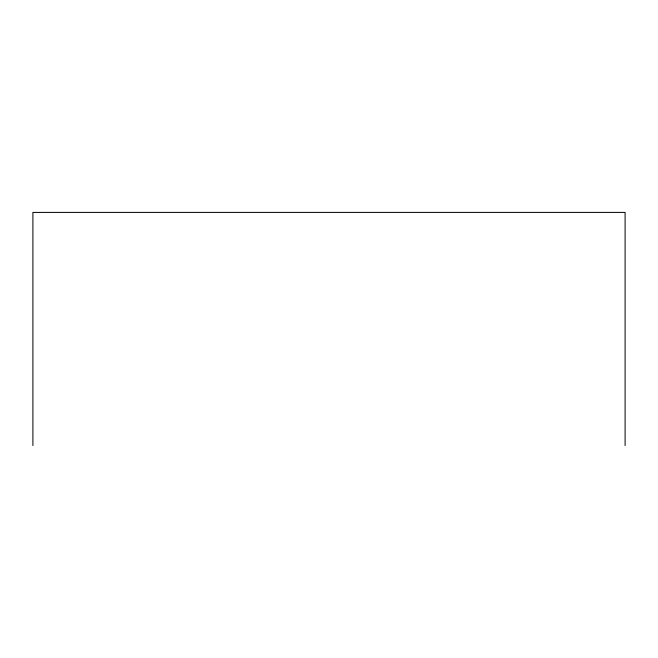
<?xml version="1.0" encoding="UTF-8"?>
<svg xmlns="http://www.w3.org/2000/svg" width="658" height="658" viewBox="0 0 658 658"><rect width="100%" height="100%" fill="white"/><g stroke="black" fill="none" stroke-linecap="round" stroke-linejoin="round"><path stroke-width="0.99" d="M625.1 445.589L625.1 212.411L32.9 212.411L32.9 445.589"/></g></svg>
